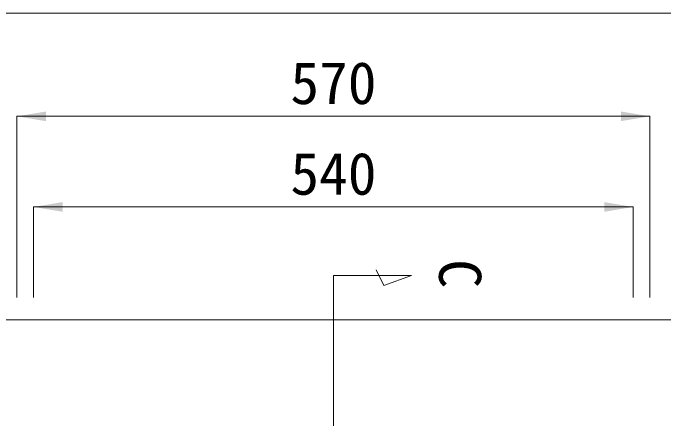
# Model space of a CAD drawing. Units: millimetres at full size. Extents: x 5964 to 125098, y -10801 to 28073.
# Drawn here: x 69385 to 69970, y 2118 to 2483 of the extents above; entities that cross this region are included whole.
import ezdxf
from ezdxf.enums import TextEntityAlignment as Align

# ---------------------------------------------------------------- set-up
doc = ezdxf.new("R2010")
doc.units = ezdxf.units.MM
doc.header["$LTSCALE"] = 19
for name, color, linetype, lineweight in [('0_2', 7, 'Continuous', 20), ('寸法線', 7, 'Continuous', 9), ('本体', 2, 'Continuous', 9)]:
    doc.layers.add(name, color=color, linetype=linetype, lineweight=lineweight)
doc.styles.add('ＭＳ ゴシック', font='')
doc.styles.get('ＭＳ ゴシック').set_extended_font_data('MS Gothic')

# ---------------------------------------------------------------- blocks, each defined once
blk = doc.blocks.new('filled_arrow')
at = {"color": 0, "linetype": 'Continuous', "lineweight": -2}
blk.add_solid([(7.5, 1.25), (0, 0), (7.5, -1.25)], dxfattribs=at)

msp = doc.modelspace()

# ---------------------------------------------------------------- linework, layer by layer
at = {"layer": '寸法線'}
for p, q in [((69174.17, 2483.16), (70172.17, 2483.16)), ((69958.17, 2390.21), (69388.17, 2390.21)), ((69388.17, 2227.09), (69388.17, 2390.21)), ((69958.17, 2227.09), (69958.17, 2390.21)), ((69403.17, 2308.65), (69943.17, 2308.65)), ((69403.17, 2227.09), (69403.17, 2308.65)), ((69943.17, 2227.09), (69943.17, 2308.65)), ((69718.67, 2237.85), (69711.51, 2252.17)), ((69673.17, 2247.06), (69673.17, 1821.6)), ((69673.17, 2247.06), (69743.42, 2247.06)), ((69743.42, 2247.06), (69718.67, 2237.85))]:
    msp.add_line(p, q, dxfattribs=at)
at = {"layer": '本体', "lineweight": 20}
msp.add_line((69180.17, 2207.09), (70166.17, 2207.09), dxfattribs=at)

# ---------------------------------------------------------------- block references
at = {"layer": '寸法線', "xscale": 3.47, "yscale": 3.47}
for p in [(69388.17, 2390.21), (69403.17, 2308.65)]:
    msp.add_blockref('filled_arrow', p, dxfattribs=at)
at = {"layer": '寸法線', "xscale": 3.47, "yscale": 3.47, "rotation": 180}
for p in [(69958.17, 2390.21), (69943.17, 2308.65)]:
    msp.add_blockref('filled_arrow', p, dxfattribs=at)

# ---------------------------------------------------------------- texts
at = {"layer": '0_2', "style": 'ＭＳ ゴシック'}
msp.add_text('C', height=37.98, rotation=270, dxfattribs=at).set_placement((69756.91, 2261.58), align=Align.BOTTOM_LEFT)
at = {"layer": '寸法線', "style": 'ＭＳ ゴシック'}
for s, p in [('570', (69673.17, 2420.21)), ('540', (69673.17, 2338.65))]:
    msp.add_text(s, height=37.98, dxfattribs=at).set_placement(p, align=Align.MIDDLE_CENTER)

doc.saveas('drawing.dxf')
